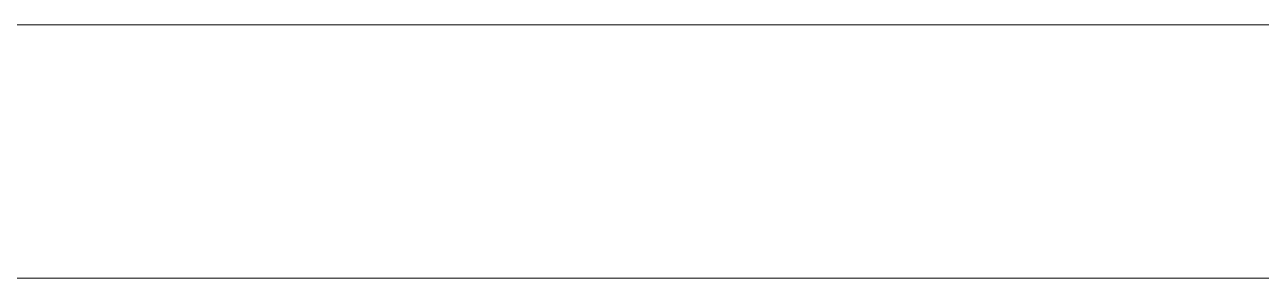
# Model space of a CAD drawing. Header units: millimetres. Extents: x -177800 to -26107, y -132450 to -18386.
# Drawn here: x -166768.41 to -166751.12, y -124592.37 to -124588.84 of the extents above; entities that cross this region are included whole.
import ezdxf

# ---------------------------------------------------------------- set-up
doc = ezdxf.new("R2010")
doc.units = ezdxf.units.MM
doc.layers.add('0-1', color=7, linetype='Continuous', lineweight=5)
doc.layers.add('A-_FURT----_E', color=6, linetype='Continuous', lineweight=9, true_color=0xff00ff)
doc.layers.add('A-_GENM----_M', color=6, linetype='Continuous', lineweight=9, true_color=0xff00ff)

# ---------------------------------------------------------------- blocks, each defined once
blk = doc.blocks.new('IDA - Toilet Roll Holder - Jumbo - IDA - Toilet Roll Holder - Jumbo-4416439-BLK 2 UPPER ROOF PLAN')
at = {"layer": 'A-_FURT----_E'}
for p, q in [((-84.468, 0), (-150.663, 0)), ((-150.663, 0), (-84.468, 0)), ((0, -3.536), (-145.279, -3.536))]:
    blk.add_line(p, q, dxfattribs=at)
blk = doc.blocks.new('IDA - Toilet Partition - Corner - 950Lx700Width-V18-BLK 2 UPPER ROOF PLAN')
at = {"layer": 'A-_GENM----_M'}
blk.add_line((900, 1784), (900, 3), dxfattribs=at)
blk = doc.blocks.new('1599_DB_A_BLK3_1STGD_R21_rvt-1-BLK 2 UPPER ROOF PLAN')
at = {"layer": 'A-_FURT----_E', "rotation": 180}
blk.add_blockref('IDA - Toilet Roll Holder - Jumbo - IDA - Toilet Roll Holder - Jumbo-4416439-BLK 2 UPPER ROOF PLAN', (-166886.372, -124592.373), dxfattribs=at)
at = {"layer": 'A-_GENM----_M', "rotation": 269.9999999999996}
blk.add_blockref('IDA - Toilet Partition - Corner - 950Lx700Width-V18-BLK 2 UPPER ROOF PLAN', (-167786.372, -123692.373), dxfattribs=at)

msp = doc.modelspace()

# ---------------------------------------------------------------- block references
at = {"layer": '0-1'}
msp.add_blockref('1599_DB_A_BLK3_1STGD_R21_rvt-1-BLK 2 UPPER ROOF PLAN', (0, 0), dxfattribs=at)

doc.saveas('drawing.dxf')
